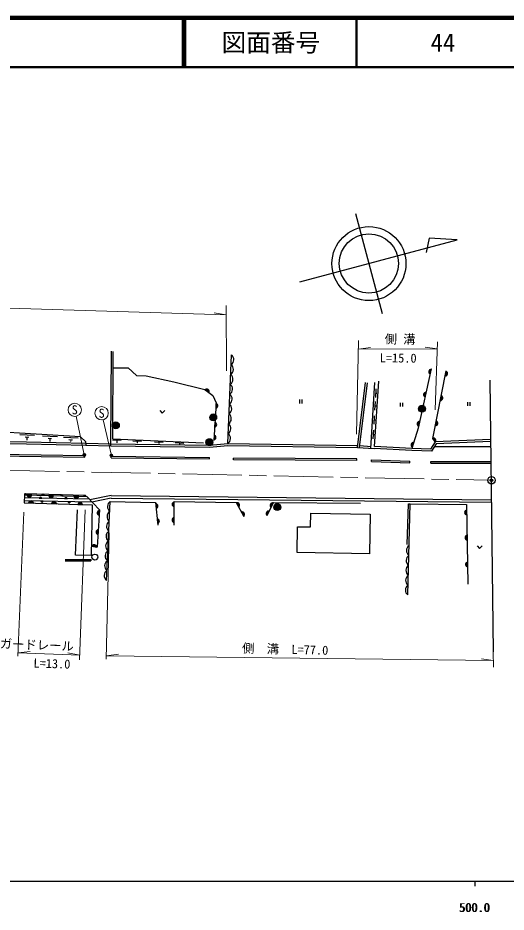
# Model space of a CAD drawing. Units: millimetres at full size, sheet at 1:1000; details may follow other scales. Extents: x 40000 to 680000, y 20000 to 380000.
# Drawn here: x 475316 to 574316, y 198715 to 380000 of the extents above; entities that cross this region are included whole.
import ezdxf
from ezdxf.enums import TextEntityAlignment as Align

# ---------------------------------------------------------------- set-up
doc = ezdxf.new("R2010")
doc.units = ezdxf.units.MM
doc.header["$LTSCALE"] = 1000
doc.header["$PDMODE"] = 32
doc.header["$PDSIZE"] = 500
doc.linetypes.add('CHAIN', pattern=[18.5, 12, -1.5, 3.5, -1.5])
for name, color, linetype, lineweight in [('M-BGD', 7, 'Continuous', 25), ('M-BGD-HTXT', 7, 'Continuous', 13), ('M-BMK', 2, 'CHAIN', 13), ('M-BMK-OTRS', 5, 'Continuous', 25), ('M-BMK-SRVR', 3, 'Continuous', 25), ('M-STR-HTXT', 7, 'Continuous', 13), ('M-STR-STRC', 7, 'Continuous', 25), ('M-TTL', 2, 'Continuous', 140), ('M-TTL-BAND', 7, 'Continuous', 25), ('M-TTL-LINE', 7, 'Continuous', 50)]:
    doc.layers.add(name, color=color, linetype=linetype, lineweight=lineweight)
doc.layers.add('M-OTRS', color=6, linetype='Continuous')
doc.layers.add('M-TTL-TXT', color=7, linetype='Continuous')
doc.styles.add('ＭＳ ゴシック', font='')
doc.styles.get('ＭＳ ゴシック').set_extended_font_data('MS Gothic')

msp = doc.modelspace()

# ---------------------------------------------------------------- hatches: boundary and pattern name
at = {"layer": 'M-BGD'}
for points in [[(558920, 307806, -0.82183), (559136, 308773)], [(562149, 308356, -0.82183), (561958, 307384)], [(513263, 304627, -0.82183), (514059, 304037)], [(557878, 303117, -0.82183), (558093, 304085)], [(561175, 303399, -0.82183), (560983, 302427)], [(515422, 300840, 0.82183), (515484, 301829)], [(557966, 300765, -1), (556566, 300765, -0.41421), (557266, 301465, -0.41421)], [(515620, 299003, -1), (514220, 299003, -0.41421), (514920, 299703, -0.41421)], [(495878, 297404, -1), (494478, 297404, -0.41421), (495178, 298104, -0.41421)], [(515250, 298058, -0.82183), (515189, 297069)], [(556565, 297216, -0.82183), (556780, 298183)], [(560172, 298299, -0.82183), (559980, 297326)], [(514854, 293986, -1), (513454, 293986, -0.41421), (514154, 294686, -0.41421)], [(515087, 295435, -0.82183), (515026, 294446)], [(555297, 292995, -0.82183), (555589, 293942)], [(559476, 294760), (559911, 294047, 0.84072)], [(476694, 283436, -0.41421), (476844, 283586, -0.41421), (476994, 283436, -1)], [(478126, 283250, -0.82183), (477135, 283278)], [(479654, 282626, -0.82183), (480149, 282617)], [(480266, 283336, -0.41421), (480416, 283486, -0.41421), (480566, 283336, -1)], [(482567, 283126, -0.82183), (481577, 283154)], [(484110, 283229, -0.41421), (484260, 283379, -0.41421), (484410, 283229, -1)], [(487686, 282983, -0.82183), (486696, 283010)], [(488759, 283099, -0.41421), (488909, 283249, -0.41421), (489059, 283099, -1)], [(477483, 281670, -0.82183), (478474, 281638)], [(480462, 282012, -0.82183), (479967, 282020)], [(482146, 281522, -0.82183), (483137, 281491)], [(484801, 282536, -0.82183), (485296, 282527)], [(485959, 281916, -0.82183), (485463, 281924)], [(487444, 281355, -0.82183), (488435, 281323)], [(503256, 281513, -0.82183), (503352, 280527)], [(507013, 281863, 0.82183), (507006, 280872)], [(519617, 281698, -0.82183), (520089, 280826)], [(526667, 280772, -0.82183), (527105, 281661)], [(528618, 280831, -1), (527218, 280831, -0.41421), (527918, 281531, -0.41421)], [(491780, 279160, -0.82183), (491836, 280149)], [(520629, 279830, -0.82183), (521101, 278959)], [(525849, 279107, -0.82183), (526286, 279997)], [(566310, 279239, -0.82183), (566292, 280229)], [(503553, 278467, -0.82183), (503650, 277481)], [(506990, 278695, 0.82183), (506982, 277704)], [(491561, 275281, -0.82183), (491617, 276270)], [(566383, 275138, 0.82183), (566401, 274147)], [(490343, 272891, -0.82183), (491316, 272701)], [(486622, 269909), (486623, 270209), (485175, 270213), (485174, 269913)], [(490120, 269900), (490121, 270200), (488592, 270204), (488591, 269904)], [(566481, 269679, 0.82183), (566499, 268688)]]:
    msp.add_hatch(color=256, dxfattribs=at).paths.add_polyline_path(points)
at = {"layer": 'M-STR-STRC'}
for points in [[(489006, 291534, -1), (488567, 291295, -1)], [(494500, 291432, -1), (494061, 291193, -1)]]:
    msp.add_hatch(color=256, dxfattribs=at).paths.add_polyline_path(points)

# ---------------------------------------------------------------- linework, layer by layer
at = {"layer": 'M-BGD'}
for p, q in [((494148, 293666), (494269, 312401)), ((494554, 294667), (494669, 312398)), ((517876, 293722), (518643, 311705)), ((558920, 307806), (559136, 308773)), ((562149, 308356), (561958, 307384)), ((513263, 304627), (514059, 304037)), ((544200, 292932), (545796, 306096)), ((544600, 292903), (546193, 306047)), ((546895, 292735), (547696, 306056)), ((547615, 293083), (548513, 306332)), ((547902, 304794), (547797, 303048)), ((547850, 303921), (548130, 303904)), ((557878, 303117), (558093, 304085)), ((561175, 303399), (560983, 302427)), ((515484, 301829), (515422, 300840)), ((532411, 302640), (532411, 301857)), ((532877, 302640), (532877, 301857)), ((547748, 302225), (547643, 300478)), ((547695, 301352), (547976, 301335)), ((552814, 301986), (552814, 301203)), ((553281, 301986), (553281, 301203)), ((566512, 302127), (566512, 301344)), ((566979, 302127), (566979, 301344)), ((547575, 299355), (547470, 297609)), ((515250, 298058), (515189, 297069)), ((547522, 298482), (547803, 298465)), ((556565, 297216), (556780, 298183)), ((560172, 298299), (559980, 297326)), ((547399, 296426), (547293, 294679)), ((547346, 295553), (547627, 295536)), ((478687, 295312), (475692, 295491)), ((477512, 294932), (476813, 294973)), ((477162, 294952), (477129, 294391)), ((483335, 295035), (480340, 295214)), ((482160, 294654), (481461, 294696)), ((481811, 294675), (481777, 294113)), ((487548, 294783), (484553, 294962)), ((486373, 294403), (485674, 294444)), ((486024, 294423), (486007, 294143)), ((489089, 293790), (489080, 293391)), ((489089, 293790), (494148, 293666)), ((496262, 294310), (494513, 294387)), ((494554, 294667), (512971, 293851)), ((495387, 294348), (495367, 293882)), ((500391, 294127), (498643, 294204)), ((499517, 294165), (499501, 293804)), ((504777, 293932), (503029, 294010)), ((503903, 293971), (503890, 293690)), ((508969, 293747), (507221, 293824)), ((508095, 293785), (508086, 293588)), ((514182, 293405), (517876, 293722)), ((515087, 295435), (515026, 294446)), ((517876, 293722), (544249, 293331)), ((555297, 292995), (555589, 293942)), ((559911, 294047), (558986, 292580)), ((559476, 294760), (559911, 294047)), ((571147, 294497), (559911, 294047)), ((571163, 294097), (560137, 293656)), ((489080, 293391), (494140, 293266)), ((494140, 293266), (494145, 293666)), ((494140, 293266), (514197, 293005)), ((494148, 293666), (514182, 293405)), ((514197, 293005), (517890, 293322)), ((517890, 293322), (544200, 292932)), ((544200, 292932), (547586, 292684)), ((544648, 293302), (546919, 293134)), ((560137, 293656), (559202, 292174)), ((571166, 293045), (559754, 293048)), ((467634, 291271), (488892, 290972)), ((467638, 291571), (488896, 291272)), ((488892, 290972), (488896, 291272)), ((494219, 290841), (494223, 291141)), ((494219, 290841), (514181, 290603)), ((494223, 291141), (514184, 290903)), ((514181, 290603), (514184, 290903)), ((519012, 290418), (519014, 290718)), ((544076, 290297), (519012, 290418)), ((544077, 290597), (519014, 290718)), ((544076, 290297), (544077, 290597)), ((546987, 290094), (546997, 290394)), ((546987, 290094), (554790, 289828)), ((546997, 290394), (554801, 290128)), ((554790, 289828), (554801, 290128)), ((559073, 290040), (571204, 290047)), ((559074, 289740), (559073, 290040)), ((559074, 289740), (571208, 289747)), ((476658, 283592), (489059, 283244)), ((478126, 283250), (477135, 283278)), ((482567, 283126), (481577, 283154)), ((487686, 282983), (486696, 283010)), ((494214, 283159), (489912, 282266)), ((494214, 283159), (571303, 282293)), ((490319, 281839), (476612, 282079)), ((489737, 282450), (476631, 282679)), ((477483, 281670), (478474, 281638)), ((479654, 282626), (480149, 282617)), ((480462, 282012), (479967, 282020)), ((482146, 281522), (483137, 281491)), ((484801, 282536), (485296, 282527)), ((485959, 281916), (485463, 281924)), ((487444, 281355), (488435, 281323)), ((494262, 282658), (490319, 281839)), ((494262, 282658), (571309, 281793)), ((503256, 281513), (503352, 280527)), ((507006, 280872), (507013, 281863)), ((519617, 281698), (520089, 280826)), ((526667, 280772), (527105, 281661)), ((491780, 279160), (491836, 280149)), ((520629, 279830), (521101, 278959)), ((525849, 279107), (526286, 279997)), ((566310, 279239), (566292, 280229)), ((503553, 278467), (503650, 277481)), ((506982, 277704), (506990, 278695)), ((491561, 275281), (491617, 276270)), ((566401, 274147), (566383, 275138)), ((490343, 272891), (491316, 272701)), ((484872, 270213), (490121, 270200)), ((485174, 269913), (485175, 270213)), ((486622, 269909), (486623, 270209)), ((488591, 269904), (488592, 270204)), ((490121, 270200), (490120, 269900)), ((484872, 269913), (490120, 269900)), ((566499, 268688), (566481, 269679))]:
    msp.add_line(p, q, dxfattribs=at)
for points in [[(489089, 293790), (489071, 294080), (488010, 295066), (469988, 296142), (469688, 296494), (471471, 312001)], [(494648, 309059), (497700, 309023), (499356, 307525), (501299, 307404), (506945, 306196), (513215, 304663), (514820, 303473), (515491, 301946), (515018, 294315)], [(559149, 308833), (556482, 296843), (555202, 292686)], [(559911, 294047), (559476, 294760), (562171, 308468)], [(504072, 300381), (504602, 299851), (505132, 300381)], [(467995, 293718), (477063, 293677), (489080, 293391)], [(467998, 294118), (477069, 294077), (489089, 293790)], [(559202, 292174), (555186, 292286), (547586, 292684)], [(558986, 292580), (555202, 292686), (547615, 293083)], [(476649, 283292), (476601, 281698), (490349, 281263), (490166, 270996), (486971, 271048), (487397, 280289)], [(476649, 283292), (489270, 282938), (491842, 280245), (491414, 272682), (490201, 272919)], [(493268, 265961), (494031, 281942), (503232, 281757), (503678, 277190)], [(506978, 277167), (507014, 281967), (519595, 281739), (521127, 278910)], [(525846, 279101), (527151, 281754), (544787, 281602)], [(554232, 273263), (554508, 281488), (554856, 281484)], [(554363, 263012), (554856, 281484), (566272, 281372), (566562, 265207)], [(568418, 272954), (568948, 272423), (569478, 272954)]]:
    msp.add_lwpolyline(points, dxfattribs=at)
msp.add_lwpolyline([(534687, 279605), (546733, 279395), (546593, 271378), (531960, 271612), (532030, 276814), (534631, 276797)], close=True, dxfattribs=at)
for centre, radius in [((557266, 300765), 700), ((514920, 299003), 700), ((495178, 297404), 700), ((514154, 293986), 700), ((476844, 283436), 150), ((480416, 283336), 150), ((484260, 283229), 150), ((488909, 283099), 150), ((527918, 280831), 700), ((490929, 270688), 600)]:
    msp.add_circle(centre, radius, dxfattribs=at)
for centre, radius, start, end in [((517851, 310738), 1250, 304.42607, 50.68627), ((517766, 308740), 1250, 304.42607, 50.68627), ((559123, 308268), 505, 88.63287, 246.29106), ((561958, 307889), 505, 270.04589, 67.70408), ((517681, 306742), 1250, 304.42607, 50.68627), ((513602, 304254), 505, 334.62132, 132.27951), ((517596, 304744), 1250, 304.42607, 50.68627), ((517510, 302746), 1250, 304.42607, 50.68627), ((558081, 303580), 505, 88.63287, 246.29106), ((560983, 302932), 505, 270.04589, 67.70408), ((515355, 301340), 505, 277.62592, 75.28411), ((517425, 300747), 1250, 304.42607, 50.68627), ((517340, 298749), 1250, 304.42607, 50.68627), ((515122, 297569), 505, 277.62592, 75.28411), ((517255, 296751), 1250, 304.42607, 50.68627), ((556768, 297678), 505, 88.63287, 246.29106), ((559980, 297831), 505, 270.04589, 67.70408), ((517169, 294753), 1250, 304.42607, 50.68627), ((514959, 294947), 505, 277.62592, 75.28411), ((555536, 293439), 505, 84.04798, 241.70617), ((559631, 294366), 424, 311.3014, 111.51913), ((477633, 283362), 505, 189.56714, 347.22533), ((479901, 282573), 252, 10.16942, 167.82761), ((482075, 283238), 505, 189.56714, 347.22533), ((487194, 283094), 505, 189.56714, 347.22533), ((477975, 281556), 505, 9.35953, 167.01772), ((480215, 282065), 252, 190.16942, 347.82761), ((482638, 281409), 505, 9.35953, 167.01772), ((485047, 282483), 252, 10.16942, 167.82761), ((485712, 281969), 252, 190.16942, 347.82761), ((487936, 281241), 505, 9.35953, 167.01772), ((494733, 280908), 1250, 124.13614, 230.39634), ((503207, 281010), 505, 286.74765, 84.40585), ((507107, 281366), 505, 100.73977, 258.39796), ((519767, 281215), 505, 309.61458, 107.27277), ((526974, 281173), 505, 74.98367, 232.64186), ((491906, 279649), 505, 97.93588, 255.59407), ((494637, 278910), 1250, 124.13614, 230.39634), ((520779, 279348), 505, 309.61458, 107.27277), ((526155, 279509), 505, 74.98367, 232.64186), ((566399, 279736), 505, 102.19899, 259.85718), ((494542, 276912), 1250, 124.13614, 230.39634), ((503504, 277964), 505, 286.74765, 84.40585), ((507084, 278198), 505, 100.73977, 258.39796), ((491687, 275770), 505, 97.93588, 255.59407), ((494446, 274915), 1250, 124.13614, 230.39634), ((494351, 272917), 1250, 124.13614, 230.39634), ((566490, 274644), 505, 102.19899, 259.85718), ((490811, 272700), 505, 0.10959, 157.76778), ((494256, 270919), 1250, 124.13614, 230.39634), ((555352, 271989), 1250, 125.34123, 231.60144), ((555299, 269989), 1250, 125.34123, 231.60144), ((494160, 268921), 1250, 124.13614, 230.39634), ((555246, 267990), 1250, 125.34123, 231.60144), ((566588, 269186), 505, 102.19899, 259.85718), ((494065, 266924), 1250, 124.13614, 230.39634), ((555192, 265991), 1250, 125.34123, 231.60144), ((555139, 263992), 1250, 125.34123, 231.60144)]:
    msp.add_arc(centre, radius, start, end, dxfattribs=at)
at = {"layer": 'M-BGD-HTXT'}
for p, q in [((488786, 291415), (487121, 299224)), ((494280, 291313), (492605, 298538))]:
    msp.add_line(p, q, dxfattribs=at)
for centre in [(486839, 300545), (492300, 299853)]:
    msp.add_circle(centre, 1350, dxfattribs=at)
at = {"layer": 'M-BMK'}
msp.add_lwpolyline([(372157, 293563), (379546, 293102), (392807, 292136), (404628, 291353), (421444, 290399), (436880, 289528), (471736, 288292), (571359, 286261)], dxfattribs=at)
at = {"layer": 'M-BMK-OTRS'}
msp.add_line((570993, 306544), (571697, 251449), dxfattribs=at)
at = {"layer": 'M-BMK-SRVR'}
for p, q in [((543780, 340367), (549201, 320079)), ((532482, 326480), (564392, 335006)), ((558736, 335364), (558128, 332426)), ((564392, 335006), (558736, 335364))]:
    msp.add_line(p, q, dxfattribs=at)
for centre, radius in [((546502, 330182), 7500), ((546491, 330223), 6000), ((571359, 286261), 750)]:
    msp.add_circle(centre, radius, dxfattribs=at)
at = {"layer": 'M-OTRS'}
msp.add_point((571359, 286261), dxfattribs=at)
at = {"layer": 'M-STR-HTXT'}
for p, q in [((374203, 324133), (517546, 319806)), ((517647, 308422), (517530, 321675)), ((517546, 319806), (515127, 320220)), ((543975, 295603), (544394, 314611)), ((559961, 300539), (560389, 314339)), ((544355, 312862), (546786, 313211)), ((544355, 312862), (560344, 312908)), ((560344, 312908), (557912, 313243)), ((475333, 250612), (476510, 279795)), ((488951, 280255), (487809, 249858)), ((493238, 250022), (493859, 275604)), ((475360, 251285), (477802, 251535)), ((475360, 251285), (487845, 250816)), ((487845, 250816), (485428, 251249)), ((493254, 250685), (495689, 250996)), ((493254, 250685), (571719, 249697)), ((571736, 248374), (571697, 251449)), ((571719, 249697), (569292, 250070))]:
    msp.add_line(p, q, dxfattribs=at)
at = {"layer": 'M-STR-STRC'}
for centre in [(488786, 291415), (494280, 291313)]:
    msp.add_circle(centre, 250, dxfattribs=at)
at = {"layer": 'M-TTL'}
msp.add_line((680000, 380000), (40000, 380000), dxfattribs=at)
at = {"layer": 'M-TTL-BAND'}
for p, q in [((40000, 205000), (579000, 205000)), ((568000, 205000), (568000, 204000))]:
    msp.add_line(p, q, dxfattribs=at)
at = {"layer": 'M-TTL-LINE'}
for p, q in [((508747, 380000), (508747, 370000)), ((509247, 380000), (509247, 370000)), ((543997, 380000), (543997, 370000)), ((40000, 370000), (680000, 370000))]:
    msp.add_line(p, q, dxfattribs=at)

# ---------------------------------------------------------------- texts
at = {"layer": 'M-BGD-HTXT', "style": 'ＭＳ ゴシック'}
for p in [(486839, 300545), (492300, 299853)]:
    msp.add_text('S', height=1833, dxfattribs=at).set_placement(p, align=Align.MIDDLE_CENTER)
at = {"layer": 'M-STR-HTXT', "style": 'ＭＳ ゴシック'}
for s, rotation, p in [('側 溝', 359.297, (552801, 313414)), ('L=15.0', 359.297, (552410, 309592)), ('ガードレール', 357.836, (479110, 251434)), ('側\u3000溝\u3000L=77.0', 358.504, (529480, 250560)), ('L=13.0', 358.096, (482175, 247637))]:
    msp.add_text(s, height=1833, rotation=rotation, dxfattribs=at).set_placement(p, align=Align.BOTTOM_CENTER)
at = {"layer": 'M-TTL-BAND', "style": 'ＭＳ ゴシック'}
for p in [(567844, 198195), (568000, 198195)]:
    msp.add_text('500.0', height=1833, dxfattribs=at).set_placement(p, align=Align.BOTTOM_CENTER)
at = {"layer": 'M-TTL-TXT', "style": 'ＭＳ ゴシック'}
for s, p in [('図面番号', (526622, 375000)), ('44', (561497, 375000))]:
    msp.add_text(s, height=3666, dxfattribs=at).set_placement(p, align=Align.MIDDLE_CENTER)

doc.saveas('drawing.dxf')
